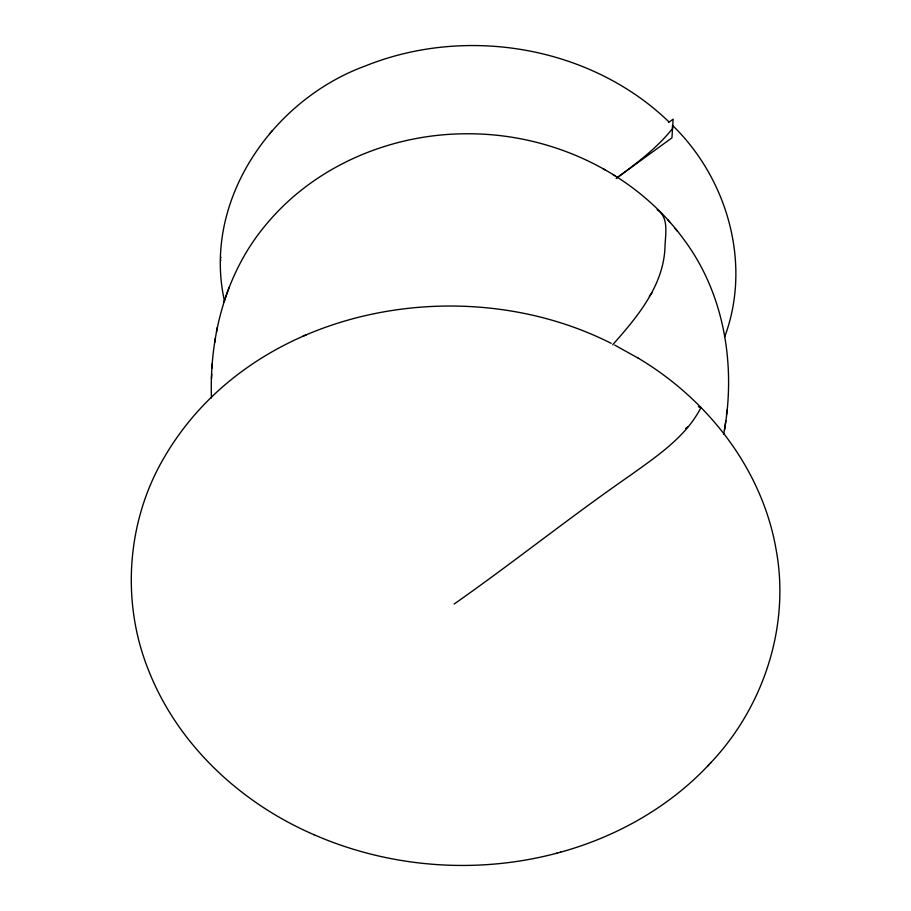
<?xml version="1.0" encoding="UTF-8"?>
<svg xmlns="http://www.w3.org/2000/svg" width="911" height="911" viewBox="0 0 911 911"><rect width="100%" height="100%" fill="white"/><g stroke="black" fill="none" stroke-linecap="round" stroke-linejoin="round"><path stroke-width="1.37" d="M668.651 121.584C589.975 45.937 466.033 25.462 365.516 65.888C272.366 99.823 202.014 200.819 224.516 301.234M220.713 260.637L220.735 259.772M220.769 257.927L220.792 257.061M724.45 430.231C735.735 364.878 724.393 294.151 684.343 240.162C634.956 171.758 550.346 133.211 466.751 133.78C391.536 133.735 315.445 165.449 266.832 223.673C225.928 271.58 209.314 335.874 211.454 397.959M211.477 378.805L211.762 374.079M212.092 367.953L212.377 363.227M725.794 420.859L723.755 434.24M726.466 414.744L727.024 410.052M214.609 342.809L215.429 338.095M216.465 332.094L217.285 327.391M724.689 336.819C751.837 264.042 727.616 179.125 672.842 125.718M229.094 287.318L223.935 301.837M612.682 344.802C637.096 317.176 663.413 286.111 664.984 247.428C665.132 235.095 669.562 217.672 657.184 209.758M649.315 296.269L651.946 292.921M269.462 133.803L269.998 133.177M271.319 131.651L271.865 131.025M454.168 604.016C513.872 562.155 570.787 516.48 630.776 475.03C656.729 456.365 686.199 436.676 700.901 407.638L698.35 406.716M710.398 763.133C763.395 707.357 790.099 626.643 776.263 550.46C762.564 469.552 707.836 399.61 638.201 358.137M560.242 852.263C616.143 836.902 668.708 807.476 708.576 765.081M707.938 765.764L711.047 762.439M668.526 122.529L673.127 119.193L671.954 137.846L616.929 177.839M685.55 428.5L687.851 426.838M616.155 178.442C636.277 163.536 656.899 148.277 672.534 128.519L672.42 125.536M611.213 343.356C462.128 267.868 251.835 307.428 164.435 457.037C126.504 521.115 120.821 602.535 148.994 671.396C178.533 745.631 241.438 803.445 314.09 834.749M306.756 334.542L302.748 336.284M313.657 834.556C389.578 867.864 476.84 874.514 556.951 853.163M556.496 853.277L560.709 852.138M614.674 345.075L638.657 358.41M612.978 174.559L615.153 175.857M603.036 168.672L605.041 169.867M675.108 228.422L677.488 231.235M667.865 219.893L670.143 222.591"/></g></svg>
